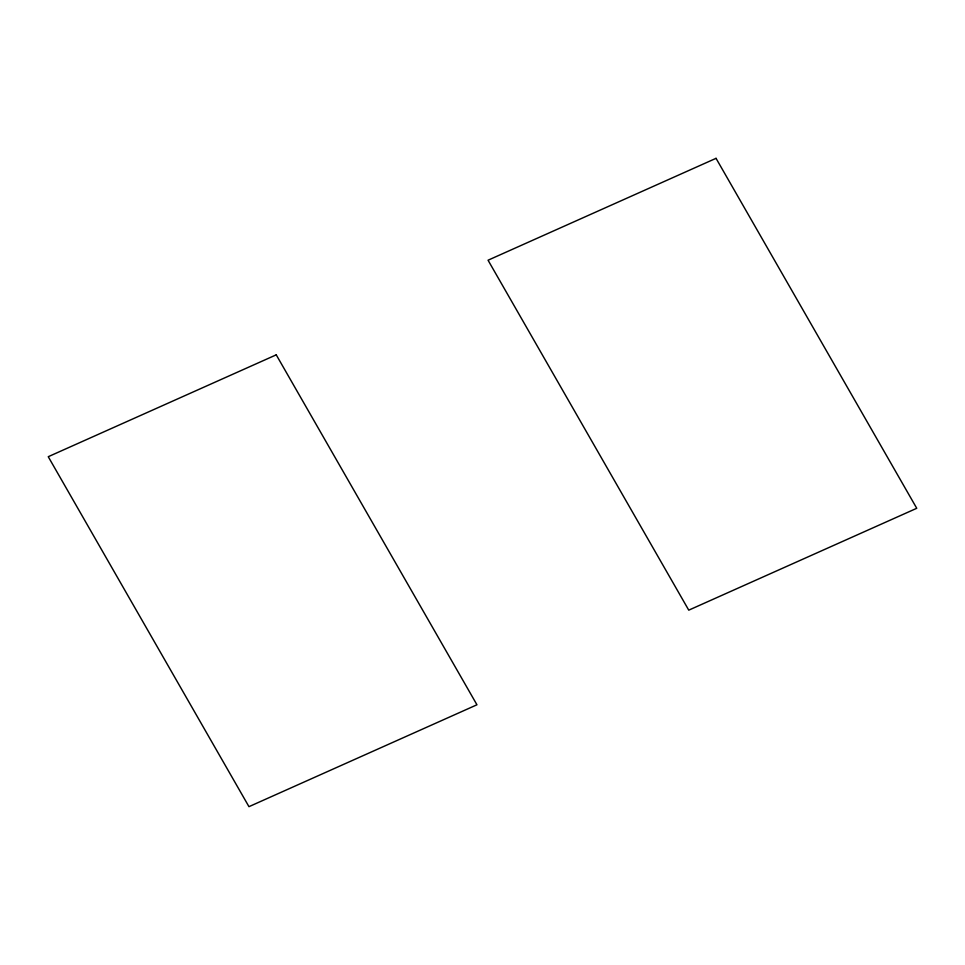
<?xml version="1.0" encoding="UTF-8"?>
<svg xmlns="http://www.w3.org/2000/svg" width="965" height="965" viewBox="0 0 965 965"><rect width="100%" height="100%" fill="white"/><g stroke="black" fill="none" stroke-linecap="round" stroke-linejoin="round"><path stroke-width="1.45" d="M276.243 354.843L48.25 456.71L248.958 806.668L476.951 704.788L276.243 354.843M716.042 158.332L488.049 260.212L688.757 610.157L916.75 508.29L716.042 158.332"/></g></svg>
